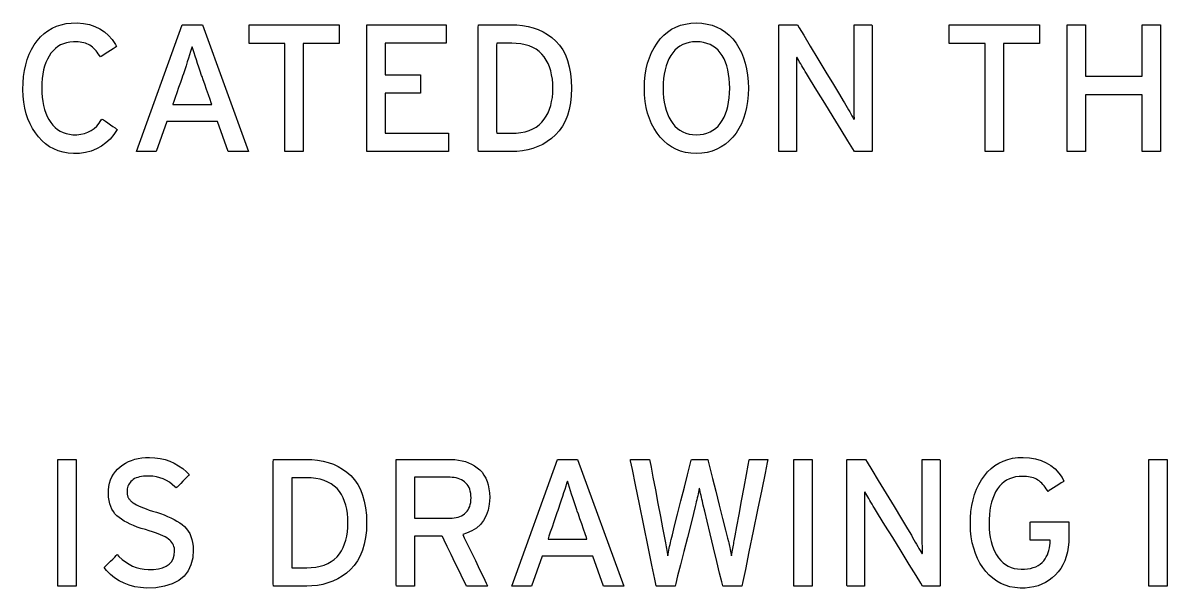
# Model space of a CAD drawing. Extents: x 1 to 47.7, y 0.2 to 33.3.
# Drawn here: x 2.216 to 4.583, y 26.746 to 27.917 of the extents above; entities that cross this region are included whole.
import ezdxf

# ---------------------------------------------------------------- set-up
doc = ezdxf.new("R2010")
doc.units = 0
doc.header["$MEASUREMENT"] = 0
doc.layers.add('4_0_____DWG', color=7, linetype='CONTINUOUS')

msp = doc.modelspace()

# ---------------------------------------------------------------- linework, layer by layer
at = {"layer": '4_0_____DWG'}
for points in [[(2.4106, 27.6959), (2.4037, 27.6853), (2.3961, 27.6759), (2.3876, 27.6678), (2.3783, 27.661), (2.3681, 27.6554), (2.3572, 27.6511), (2.3454, 27.648), (2.3329, 27.6463), (2.3201, 27.6459), (2.3091, 27.6468), (2.2987, 27.6487), (2.2889, 27.6516), (2.2796, 27.6554), (2.2709, 27.6601), (2.2627, 27.6658), (2.2552, 27.6725), (2.2481, 27.6802), (2.2416, 27.6886), (2.2357, 27.6976), (2.2306, 27.7072), (2.2262, 27.7175), (2.2226, 27.7284), (2.2197, 27.74), (2.2176, 27.7522), (2.2162, 27.765), (2.2156, 27.7785), (2.2159, 27.7922), (2.217, 27.8053), (2.2188, 27.8178), (2.2214, 27.8297), (2.2247, 27.8409), (2.2288, 27.8515), (2.2336, 27.8615), (2.2392, 27.8709), (2.2455, 27.8796), (2.2523, 27.8875), (2.2596, 27.8944), (2.2675, 27.9004), (2.276, 27.9055), (2.2851, 27.9096), (2.2947, 27.9128), (2.3049, 27.915), (2.3156, 27.9163), (2.3278, 27.9165), (2.341, 27.9153), (2.3533, 27.9129), (2.3647, 27.9093), (2.3751, 27.9043), (2.3846, 27.8981), (2.3931, 27.8907), (2.4006, 27.882), (2.4072, 27.872), (2.4091, 27.8673), (2.4066, 27.8657), (2.4024, 27.863), (2.3971, 27.8596), (2.3913, 27.8559), (2.3857, 27.8522), (2.3809, 27.8491), (2.3774, 27.8469), (2.3759, 27.8459), (2.3739, 27.849), (2.3717, 27.8524), (2.3694, 27.8556), (2.367, 27.8585), (2.3646, 27.8613), (2.3621, 27.8638), (2.3596, 27.8661), (2.357, 27.8683), (2.3543, 27.8701), (2.3514, 27.8717), (2.3482, 27.8731), (2.3449, 27.8743), (2.3414, 27.8753), (2.3378, 27.8761), (2.3339, 27.8767), (2.3299, 27.8772), (2.3257, 27.8774), (2.3201, 27.8773), (2.3128, 27.8767), (2.306, 27.8753), (2.2996, 27.8734), (2.2936, 27.8708), (2.288, 27.8675), (2.2829, 27.8636), (2.2781, 27.859), (2.2738, 27.8538), (2.2699, 27.8479), (2.2664, 27.8414), (2.2633, 27.8344), (2.2607, 27.8269), (2.2586, 27.819), (2.2569, 27.8105), (2.2557, 27.8015), (2.255, 27.792), (2.2547, 27.782), (2.2549, 27.772), (2.2556, 27.7625), (2.2567, 27.7536), (2.2583, 27.7451), (2.2604, 27.7371), (2.2629, 27.7297), (2.2659, 27.7227), (2.2694, 27.7162), (2.2733, 27.7102), (2.2775, 27.7046), (2.2822, 27.6997), (2.2873, 27.6955), (2.2928, 27.6921), (2.2987, 27.6893), (2.3051, 27.6872), (2.3119, 27.6858), (2.3191, 27.685), (2.3271, 27.685), (2.3353, 27.6859), (2.343, 27.6876), (2.3502, 27.6901), (2.3568, 27.6935), (2.3629, 27.6978), (2.3684, 27.7029), (2.3734, 27.7089), (2.3779, 27.7158), (2.3796, 27.7174), (2.3823, 27.7155), (2.3864, 27.7127), (2.3914, 27.7092), (2.3968, 27.7055), (2.402, 27.7019), (2.4064, 27.6989), (2.4095, 27.6967)], [(3.7168, 27.7813), (3.7164, 27.7673), (3.7151, 27.754), (3.7131, 27.7414), (3.7103, 27.7294), (3.7067, 27.7182), (3.7024, 27.7076), (3.6973, 27.6977), (3.6914, 27.6884), (3.6846, 27.6798), (3.6772, 27.672), (3.6693, 27.6652), (3.6607, 27.6595), (3.6515, 27.6547), (3.6418, 27.651), (3.6315, 27.6482), (3.6205, 27.6465), (3.609, 27.6458), (3.5976, 27.6465), (3.5868, 27.6482), (3.5765, 27.651), (3.5669, 27.6547), (3.5579, 27.6595), (3.5494, 27.6652), (3.5416, 27.672), (3.5344, 27.6798), (3.5277, 27.6884), (3.5216, 27.6977), (3.5164, 27.7076), (3.5119, 27.7182), (3.5082, 27.7294), (3.5054, 27.7414), (3.5033, 27.754), (3.502, 27.7673), (3.5015, 27.7813), (3.502, 27.7952), (3.5033, 27.8086), (3.5054, 27.8212), (3.5082, 27.8332), (3.5119, 27.8445), (3.5164, 27.8552), (3.5216, 27.8652), (3.5277, 27.8746), (3.5344, 27.8832), (3.5416, 27.8909), (3.5494, 27.8976), (3.5579, 27.9032), (3.5669, 27.9079), (3.5765, 27.9116), (3.5868, 27.9142), (3.5976, 27.9159), (3.609, 27.9166), (3.6205, 27.9159), (3.6315, 27.9142), (3.6418, 27.9116), (3.6515, 27.9079), (3.6607, 27.9032), (3.6693, 27.8976), (3.6772, 27.8909), (3.6846, 27.8832), (3.6914, 27.8746), (3.6973, 27.8652), (3.7024, 27.8552), (3.7067, 27.8445), (3.7103, 27.8332), (3.7131, 27.8212), (3.7151, 27.8086), (3.7164, 27.7952)], [(3.351, 27.7812), (3.3503, 27.7654), (3.3487, 27.7507), (3.346, 27.737), (3.3424, 27.7244), (3.3378, 27.7128), (3.3321, 27.7023), (3.3255, 27.6928), (3.3179, 27.6844), (3.3094, 27.677), (3.3005, 27.6706), (3.2911, 27.665), (3.2813, 27.6603), (3.271, 27.6565), (3.2603, 27.6536), (3.2491, 27.6515), (3.2375, 27.6503), (3.2271, 27.65), (3.2237, 27.65), (3.216, 27.65), (3.2054, 27.65), (3.1934, 27.65), (3.1812, 27.65), (3.1704, 27.65), (3.1622, 27.65), (3.1581, 27.65), (3.1579, 27.6553), (3.1579, 27.6781), (3.1579, 27.7141), (3.1579, 27.7579), (3.1579, 27.8044), (3.1579, 27.8483), (3.1579, 27.8842), (3.1579, 27.907), (3.1581, 27.9124), (3.1622, 27.9124), (3.1704, 27.9124), (3.1812, 27.9124), (3.1934, 27.9124), (3.2054, 27.9124), (3.216, 27.9124), (3.2237, 27.9124), (3.2271, 27.9124), (3.2377, 27.9122), (3.2495, 27.9111), (3.2608, 27.9091), (3.2717, 27.9063), (3.282, 27.9026), (3.2919, 27.898), (3.3013, 27.8925), (3.3102, 27.8862), (3.3185, 27.8788), (3.326, 27.8704), (3.3325, 27.8608), (3.338, 27.8502), (3.3426, 27.8385), (3.3461, 27.8258), (3.3487, 27.812), (3.3504, 27.7971)], [(3.9364, 27.65), (3.9327, 27.656), (3.9228, 27.672), (3.9086, 27.6951), (3.8919, 27.7222), (3.8746, 27.7504), (3.8584, 27.7766), (3.8453, 27.798), (3.837, 27.8114), (3.8344, 27.8158), (3.8319, 27.8199), (3.8295, 27.8239), (3.8272, 27.8277), (3.825, 27.8315), (3.8228, 27.8352), (3.8208, 27.8387), (3.8188, 27.8421), (3.8169, 27.8454), (3.8161, 27.8433), (3.8161, 27.837), (3.8161, 27.8304), (3.8161, 27.8237), (3.8162, 27.8168), (3.8162, 27.8097), (3.8163, 27.8024), (3.8164, 27.7949), (3.8164, 27.7871), (3.8164, 27.7823), (3.8164, 27.7701), (3.8164, 27.7517), (3.8164, 27.7297), (3.8164, 27.7063), (3.8164, 27.6843), (3.8164, 27.6659), (3.8164, 27.6537), (3.8164, 27.65), (3.8147, 27.65), (3.8108, 27.65), (3.8055, 27.65), (3.7993, 27.65), (3.793, 27.65), (3.7873, 27.65), (3.7827, 27.65), (3.78, 27.65), (3.7795, 27.6518), (3.7795, 27.6688), (3.7795, 27.6998), (3.7795, 27.7399), (3.7795, 27.7844), (3.7795, 27.8286), (3.7795, 27.8677), (3.7795, 27.8969), (3.7795, 27.9116), (3.7802, 27.9124), (3.7834, 27.9124), (3.7885, 27.9124), (3.7946, 27.9124), (3.8013, 27.9124), (3.8077, 27.9124), (3.8131, 27.9124), (3.8169, 27.9124), (3.8183, 27.9124), (3.8218, 27.9065), (3.8313, 27.8909), (3.8448, 27.8685), (3.8607, 27.8421), (3.8772, 27.8147), (3.8927, 27.7892), (3.9052, 27.7684), (3.9131, 27.7553), (3.9158, 27.7508), (3.9186, 27.7459), (3.9213, 27.7412), (3.9239, 27.7367), (3.9264, 27.7323), (3.9288, 27.7281), (3.9311, 27.7241), (3.9332, 27.7202), (3.9352, 27.7165), (3.936, 27.7187), (3.9359, 27.7252), (3.9359, 27.7318), (3.9358, 27.7387), (3.9358, 27.7458), (3.9357, 27.753), (3.9357, 27.7604), (3.9357, 27.768), (3.9357, 27.7758), (3.9357, 27.7806), (3.9357, 27.7928), (3.9357, 27.8111), (3.9357, 27.8331), (3.9357, 27.8563), (3.9357, 27.8783), (3.9357, 27.8965), (3.9357, 27.9087), (3.9357, 27.9124), (3.9374, 27.9124), (3.9413, 27.9124), (3.9466, 27.9124), (3.9528, 27.9124), (3.9591, 27.9124), (3.9649, 27.9124), (3.9695, 27.9124), (3.9722, 27.9124), (3.9726, 27.9105), (3.9726, 27.8935), (3.9726, 27.8626), (3.9726, 27.8225), (3.9726, 27.778), (3.9726, 27.7338), (3.9726, 27.6947), (3.9726, 27.6654), (3.9726, 27.6508), (3.972, 27.65), (3.969, 27.65), (3.9643, 27.65), (3.9585, 27.65), (3.9523, 27.65), (3.9463, 27.65), (3.9412, 27.65), (3.9377, 27.65)], [(2.5854, 27.8078), (2.5825, 27.8164), (2.5797, 27.8247), (2.5771, 27.8326), (2.5746, 27.8402), (2.5723, 27.8475), (2.57, 27.8543), (2.568, 27.8609), (2.566, 27.8671), (2.5643, 27.8635), (2.5624, 27.8571), (2.5604, 27.8504), (2.5582, 27.8433), (2.5558, 27.8358), (2.5533, 27.8279), (2.5505, 27.8196), (2.5477, 27.811), (2.5461, 27.8065), (2.5444, 27.8015), (2.5415, 27.7932), (2.5379, 27.7829), (2.5341, 27.772), (2.5305, 27.7617), (2.5277, 27.7534), (2.5259, 27.7483), (2.5261, 27.7474), (2.5319, 27.7474), (2.5423, 27.7474), (2.5558, 27.7474), (2.5705, 27.7474), (2.5846, 27.7474), (2.5965, 27.7474), (2.6044, 27.7474), (2.6065, 27.7475), (2.6053, 27.7509), (2.6028, 27.7581), (2.5994, 27.7678), (2.5956, 27.7787), (2.5918, 27.7895), (2.5886, 27.7988), (2.5863, 27.8053)], [(3.3122, 27.7812), (3.3119, 27.791), (3.3111, 27.8003), (3.3097, 27.8091), (3.3078, 27.8175), (3.3053, 27.8254), (3.3022, 27.8327), (3.2986, 27.8396), (3.2945, 27.846), (3.2897, 27.852), (3.2841, 27.8572), (3.2778, 27.8618), (3.2708, 27.8656), (3.2632, 27.8688), (3.2548, 27.8712), (3.2458, 27.8729), (3.236, 27.874), (3.2271, 27.8743), (3.2256, 27.8743), (3.2221, 27.8743), (3.2173, 27.8743), (3.2119, 27.8743), (3.2064, 27.8743), (3.2016, 27.8743), (3.1979, 27.8743), (3.196, 27.8743), (3.1959, 27.8705), (3.1959, 27.8543), (3.1959, 27.8288), (3.1959, 27.7977), (3.1959, 27.7647), (3.1959, 27.7336), (3.1959, 27.708), (3.1959, 27.6918), (3.196, 27.6881), (3.1979, 27.6881), (3.2016, 27.6881), (3.2064, 27.6881), (3.2119, 27.6881), (3.2173, 27.6881), (3.2221, 27.6881), (3.2256, 27.6881), (3.2271, 27.6881), (3.236, 27.6884), (3.2458, 27.6895), (3.2548, 27.6912), (3.2632, 27.6937), (3.2708, 27.6969), (3.2778, 27.7009), (3.2841, 27.7055), (3.2897, 27.7109), (3.2945, 27.7169), (3.2986, 27.7233), (3.3022, 27.7301), (3.3053, 27.7375), (3.3078, 27.7453), (3.3097, 27.7535), (3.3111, 27.7623), (3.3119, 27.7715)], [(3.6781, 27.7813), (3.6778, 27.7916), (3.6771, 27.8014), (3.6759, 27.8106), (3.6742, 27.8193), (3.672, 27.8275), (3.6694, 27.8351), (3.6663, 27.8422), (3.6626, 27.8488), (3.6585, 27.8548), (3.6539, 27.86), (3.6489, 27.8646), (3.6434, 27.8684), (3.6374, 27.8716), (3.631, 27.8741), (3.6241, 27.8759), (3.6168, 27.877), (3.609, 27.8774), (3.6014, 27.877), (3.5942, 27.8759), (3.5874, 27.8741), (3.5811, 27.8716), (3.5752, 27.8684), (3.5698, 27.8646), (3.5648, 27.86), (3.5602, 27.8548), (3.5561, 27.8488), (3.5524, 27.8422), (3.5492, 27.8351), (3.5465, 27.8275), (3.5443, 27.8193), (3.5425, 27.8106), (3.5413, 27.8014), (3.5406, 27.7916), (3.5403, 27.7813), (3.5406, 27.7711), (3.5413, 27.7614), (3.5425, 27.7523), (3.5443, 27.7437), (3.5465, 27.7356), (3.5492, 27.728), (3.5524, 27.721), (3.5561, 27.7144), (3.5602, 27.7083), (3.5648, 27.7029), (3.5698, 27.6981), (3.5752, 27.6941), (3.5811, 27.6908), (3.5874, 27.6882), (3.5942, 27.6864), (3.6014, 27.6853), (3.609, 27.6849), (3.6168, 27.6853), (3.6241, 27.6864), (3.631, 27.6882), (3.6374, 27.6908), (3.6434, 27.6941), (3.6489, 27.6981), (3.6539, 27.7029), (3.6585, 27.7083), (3.6626, 27.7144), (3.6663, 27.721), (3.6694, 27.728), (3.672, 27.7356), (3.6742, 27.7437), (3.6759, 27.7523), (3.6771, 27.7614), (3.6778, 27.7711)], [(2.568, 26.8253), (2.567, 26.8088), (2.5634, 26.7941), (2.5574, 26.7814), (2.549, 26.7707), (2.5381, 26.7618), (2.5247, 26.7549), (2.5088, 26.7499), (2.4905, 26.7468), (2.4714, 26.7459), (2.4589, 26.7469), (2.447, 26.7489), (2.4357, 26.7519), (2.425, 26.756), (2.4149, 26.7611), (2.4054, 26.7672), (2.3966, 26.7744), (2.3883, 26.7826), (2.3836, 26.7883), (2.3853, 26.79), (2.3884, 26.7931), (2.3924, 26.7971), (2.397, 26.8017), (2.4016, 26.8062), (2.4057, 26.8103), (2.4088, 26.8135), (2.4106, 26.8152), (2.4144, 26.8115), (2.4211, 26.8054), (2.428, 26.8), (2.4352, 26.7954), (2.4426, 26.7916), (2.4503, 26.7886), (2.4582, 26.7864), (2.4664, 26.7849), (2.4749, 26.7842), (2.4856, 26.7845), (2.4959, 26.7857), (2.5048, 26.788), (2.5123, 26.7912), (2.5185, 26.7954), (2.5233, 26.8006), (2.5268, 26.8068), (2.5289, 26.8139), (2.5296, 26.8221), (2.5295, 26.8257), (2.529, 26.8289), (2.5282, 26.832), (2.5271, 26.8349), (2.5257, 26.8377), (2.524, 26.8404), (2.5219, 26.8429), (2.5195, 26.8453), (2.5168, 26.8476), (2.5135, 26.8498), (2.5097, 26.852), (2.5054, 26.8542), (2.5007, 26.8564), (2.4955, 26.8585), (2.4897, 26.8606), (2.4835, 26.8627), (2.4769, 26.8648), (2.4691, 26.867), (2.4605, 26.8696), (2.4524, 26.8724), (2.4448, 26.8753), (2.4378, 26.8784), (2.4312, 26.8816), (2.4252, 26.8849), (2.4197, 26.8884), (2.4147, 26.892), (2.4102, 26.8957), (2.4062, 26.8998), (2.4028, 26.9043), (2.3998, 26.9093), (2.3974, 26.9148), (2.3954, 26.9207), (2.394, 26.9271), (2.3931, 26.934), (2.3927, 26.9413), (2.3929, 26.949), (2.3937, 26.9563), (2.3951, 26.9633), (2.3972, 26.9699), (2.3999, 26.9761), (2.4032, 26.9819), (2.4071, 26.9874), (2.4116, 26.9924), (2.4168, 26.9971), (2.4222, 27.0012), (2.4279, 27.0048), (2.434, 27.0079), (2.4404, 27.0105), (2.4471, 27.0127), (2.4542, 27.0144), (2.4616, 27.0156), (2.4693, 27.0163), (2.4776, 27.0166), (2.4888, 27.016), (2.4995, 27.0144), (2.5098, 27.012), (2.5196, 27.0087), (2.5289, 27.0045), (2.5378, 26.9994), (2.5463, 26.9934), (2.5543, 26.9865), (2.5596, 26.9809), (2.5582, 26.9794), (2.5552, 26.9763), (2.5513, 26.9722), (2.5468, 26.9676), (2.5422, 26.9629), (2.5381, 26.9586), (2.5349, 26.9552), (2.533, 26.9533), (2.5302, 26.9557), (2.5247, 26.9607), (2.5188, 26.9652), (2.5126, 26.9689), (2.506, 26.9721), (2.4991, 26.9745), (2.4918, 26.9764), (2.4842, 26.9776), (2.4762, 26.9781), (2.4702, 26.978), (2.4655, 26.9777), (2.4612, 26.9771), (2.4571, 26.9764), (2.4534, 26.9753), (2.4499, 26.9741), (2.4468, 26.9727), (2.444, 26.971), (2.4415, 26.9691), (2.4393, 26.9669), (2.4374, 26.9646), (2.4357, 26.9622), (2.4343, 26.9597), (2.4331, 26.9571), (2.4322, 26.9543), (2.4316, 26.9514), (2.4312, 26.9485), (2.4311, 26.9454), (2.4311, 26.9439), (2.4312, 26.9424), (2.4314, 26.941), (2.4316, 26.9396), (2.4319, 26.9383), (2.4322, 26.937), (2.4327, 26.9358), (2.4331, 26.9346), (2.4337, 26.9335), (2.4343, 26.9322), (2.4351, 26.931), (2.4359, 26.9298), (2.4369, 26.9286), (2.438, 26.9274), (2.4391, 26.9262), (2.4404, 26.9251), (2.4418, 26.9239), (2.4438, 26.9224), (2.447, 26.9204), (2.4508, 26.9183), (2.455, 26.9162), (2.4598, 26.9141), (2.465, 26.9119), (2.4708, 26.9098), (2.4771, 26.9076), (2.4839, 26.9054), (2.4919, 26.903), (2.5001, 26.9003), (2.5078, 26.8975), (2.5151, 26.8945), (2.522, 26.8914), (2.5285, 26.8881), (2.5345, 26.8847), (2.5401, 26.8811), (2.5453, 26.8774), (2.55, 26.8734), (2.5541, 26.869), (2.5578, 26.8641), (2.5608, 26.8588), (2.5634, 26.853), (2.5653, 26.8468), (2.5668, 26.8401), (2.5677, 26.8329)], [(4.3801, 26.8527), (4.3796, 26.8414), (4.3785, 26.8308), (4.3768, 26.8207), (4.3743, 26.8113), (4.3712, 26.8025), (4.3674, 26.7942), (4.3629, 26.7866), (4.3578, 26.7796), (4.3519, 26.7731), (4.3456, 26.7673), (4.3389, 26.7621), (4.3317, 26.7576), (4.3241, 26.7539), (4.3161, 26.7509), (4.3076, 26.7485), (4.2987, 26.7469), (4.2894, 26.746), (4.2791, 26.7459), (4.2683, 26.747), (4.258, 26.7489), (4.2483, 26.7518), (4.2392, 26.7557), (4.2306, 26.7605), (4.2226, 26.7662), (4.2151, 26.7729), (4.2082, 26.7805), (4.2017, 26.7889), (4.1959, 26.7978), (4.1908, 26.8074), (4.1865, 26.8176), (4.1829, 26.8284), (4.1801, 26.8399), (4.178, 26.852), (4.1766, 26.8647), (4.176, 26.878), (4.1762, 26.8916), (4.1772, 26.9046), (4.179, 26.917), (4.1815, 26.9288), (4.1847, 26.94), (4.1887, 26.9506), (4.1934, 26.9606), (4.1989, 26.9699), (4.2051, 26.9786), (4.2117, 26.9866), (4.2189, 26.9936), (4.2267, 26.9997), (4.235, 27.0048), (4.2439, 27.009), (4.2534, 27.0123), (4.2634, 27.0147), (4.2739, 27.0161), (4.2854, 27.0166), (4.2987, 27.0157), (4.3111, 27.0136), (4.3226, 27.0102), (4.3331, 27.0056), (4.3427, 26.9997), (4.3513, 26.9926), (4.359, 26.9842), (4.3658, 26.9747), (4.3696, 26.9675), (4.3677, 26.9662), (4.364, 26.9639), (4.3591, 26.9607), (4.3535, 26.9571), (4.3479, 26.9535), (4.3428, 26.9503), (4.3389, 26.9478), (4.3367, 26.9463), (4.3353, 26.9481), (4.3331, 26.9515), (4.3308, 26.9548), (4.3285, 26.9578), (4.3261, 26.9606), (4.3236, 26.9632), (4.321, 26.9656), (4.3184, 26.9678), (4.3157, 26.9697), (4.3129, 26.9714), (4.3099, 26.9728), (4.3067, 26.974), (4.3033, 26.975), (4.2997, 26.9759), (4.296, 26.9765), (4.2921, 26.977), (4.288, 26.9773), (4.2838, 26.9774), (4.2767, 26.9771), (4.2697, 26.9761), (4.2631, 26.9745), (4.2569, 26.9722), (4.2511, 26.9693), (4.2458, 26.9658), (4.2408, 26.9616), (4.2362, 26.9568), (4.2321, 26.9514), (4.2283, 26.9452), (4.225, 26.9386), (4.2222, 26.9315), (4.2198, 26.9239), (4.2179, 26.9158), (4.2164, 26.9071), (4.2154, 26.898), (4.2148, 26.8884), (4.2147, 26.8784), (4.2151, 26.8687), (4.2159, 26.8595), (4.2172, 26.8508), (4.2189, 26.8425), (4.2211, 26.8348), (4.2237, 26.8275), (4.2269, 26.8208), (4.2304, 26.8145), (4.2344, 26.8086), (4.2388, 26.8032), (4.2436, 26.7986), (4.2488, 26.7946), (4.2544, 26.7913), (4.2604, 26.7887), (4.2668, 26.7868), (4.2737, 26.7855), (4.2809, 26.785), (4.288, 26.7851), (4.2945, 26.7858), (4.3005, 26.7868), (4.3062, 26.7884), (4.3113, 26.7903), (4.3161, 26.7927), (4.3204, 26.7956), (4.3243, 26.7988), (4.3277, 26.8026), (4.3306, 26.8066), (4.3331, 26.8107), (4.3353, 26.815), (4.3371, 26.8195), (4.3386, 26.8241), (4.3398, 26.829), (4.3406, 26.8339), (4.3411, 26.8391), (4.3413, 26.8441), (4.3413, 26.8442), (4.3413, 26.8443), (4.3413, 26.8444), (4.3413, 26.8446), (4.3413, 26.8448), (4.3413, 26.845), (4.3413, 26.8451), (4.3413, 26.8452), (4.3412, 26.8452), (4.339, 26.8452), (4.3346, 26.8452), (4.3286, 26.8452), (4.3217, 26.8452), (4.3147, 26.8452), (4.3083, 26.8452), (4.3032, 26.8452), (4.3002, 26.8452), (4.2997, 26.8455), (4.2997, 26.8479), (4.2997, 26.8522), (4.2997, 26.8579), (4.2997, 26.8642), (4.2997, 26.8705), (4.2997, 26.8761), (4.2997, 26.8804), (4.2997, 26.8827), (4.3009, 26.8829), (4.3069, 26.8829), (4.3168, 26.8829), (4.3293, 26.8829), (4.3428, 26.8829), (4.3561, 26.8829), (4.3676, 26.8829), (4.3761, 26.8829), (4.3799, 26.8829), (4.3801, 26.8822), (4.3801, 26.8796), (4.3801, 26.8756), (4.3801, 26.8708), (4.3801, 26.8657), (4.3801, 26.8608), (4.3801, 26.8567), (4.3801, 26.8538)], [(2.9269, 26.8812), (2.9263, 26.8654), (2.9246, 26.8507), (2.922, 26.837), (2.9183, 26.8244), (2.9137, 26.8128), (2.9081, 26.8023), (2.9014, 26.7928), (2.8938, 26.7844), (2.8854, 26.777), (2.8764, 26.7706), (2.867, 26.765), (2.8572, 26.7603), (2.8469, 26.7565), (2.8362, 26.7536), (2.825, 26.7515), (2.8134, 26.7503), (2.803, 26.75), (2.7996, 26.75), (2.7919, 26.75), (2.7814, 26.75), (2.7693, 26.75), (2.7572, 26.75), (2.7463, 26.75), (2.7381, 26.75), (2.734, 26.75), (2.7338, 26.7553), (2.7338, 26.7781), (2.7338, 26.8141), (2.7338, 26.8579), (2.7338, 26.9044), (2.7338, 26.9483), (2.7338, 26.9842), (2.7338, 27.007), (2.734, 27.0124), (2.7381, 27.0124), (2.7463, 27.0124), (2.7572, 27.0124), (2.7693, 27.0124), (2.7814, 27.0124), (2.7919, 27.0124), (2.7996, 27.0124), (2.803, 27.0124), (2.8136, 27.0122), (2.8254, 27.0111), (2.8368, 27.0091), (2.8476, 27.0063), (2.858, 27.0026), (2.8678, 26.998), (2.8772, 26.9925), (2.8861, 26.9862), (2.8945, 26.9788), (2.9019, 26.9704), (2.9084, 26.9608), (2.9139, 26.9502), (2.9185, 26.9386), (2.9221, 26.9258), (2.9247, 26.912), (2.9263, 26.8971)], [(3.1815, 26.9339), (3.1805, 26.92), (3.1781, 26.9074), (3.1742, 26.8961), (3.1689, 26.8862), (3.1622, 26.8775), (3.154, 26.8702), (3.1443, 26.8642), (3.1333, 26.8595), (3.1257, 26.8567), (3.1289, 26.8501), (3.135, 26.8375), (3.143, 26.8211), (3.1518, 26.8028), (3.1607, 26.7845), (3.1685, 26.7684), (3.1743, 26.7563), (3.1772, 26.7503), (3.1765, 26.75), (3.1728, 26.75), (3.167, 26.75), (3.1599, 26.75), (3.1523, 26.75), (3.145, 26.75), (3.1389, 26.75), (3.1348, 26.75), (3.1334, 26.75), (3.1312, 26.7545), (3.126, 26.7653), (3.1187, 26.7804), (3.1102, 26.7978), (3.1016, 26.8157), (3.0936, 26.8321), (3.0873, 26.845), (3.0836, 26.8526), (3.0826, 26.8538), (3.0787, 26.8538), (3.0718, 26.8538), (3.0628, 26.8538), (3.053, 26.8538), (3.0433, 26.8538), (3.0348, 26.8538), (3.0286, 26.8538), (3.0257, 26.8538), (3.0256, 26.8512), (3.0256, 26.842), (3.0256, 26.8279), (3.0256, 26.8109), (3.0256, 26.7929), (3.0256, 26.7759), (3.0256, 26.7619), (3.0256, 26.7526), (3.0256, 26.75), (3.0237, 26.75), (3.0197, 26.75), (3.0142, 26.75), (3.0078, 26.75), (3.0014, 26.75), (2.9956, 26.75), (2.9911, 26.75), (2.9886, 26.75), (2.9883, 26.753), (2.9883, 26.7722), (2.9883, 26.8049), (2.9883, 26.8463), (2.9883, 26.8915), (2.9883, 26.9356), (2.9883, 26.9737), (2.9883, 27.0009), (2.9883, 27.0123), (2.9918, 27.0124), (3.0022, 27.0124), (3.0177, 27.0124), (3.0361, 27.0124), (3.0554, 27.0124), (3.0734, 27.0124), (3.0882, 27.0124), (3.0975, 27.0124), (3.1019, 27.0124), (3.1097, 27.012), (3.1172, 27.0111), (3.1243, 27.0097), (3.1312, 27.0078), (3.1377, 27.0054), (3.144, 27.0025), (3.1499, 26.9991), (3.1556, 26.9952), (3.1609, 26.9908), (3.1656, 26.9857), (3.1697, 26.98), (3.1733, 26.9738), (3.1761, 26.967), (3.1784, 26.9596), (3.18, 26.9516), (3.1811, 26.9431)], [(3.7035, 26.75), (3.7021, 26.75), (3.6983, 26.75), (3.6928, 26.75), (3.6863, 26.75), (3.6795, 26.75), (3.6732, 26.75), (3.668, 26.75), (3.6647, 26.75), (3.6637, 26.7503), (3.6616, 26.7587), (3.6573, 26.7768), (3.6514, 26.8013), (3.6446, 26.8294), (3.6377, 26.8581), (3.6314, 26.8843), (3.6264, 26.9051), (3.6234, 26.9174), (3.6225, 26.9214), (3.6215, 26.9257), (3.6205, 26.9299), (3.6196, 26.934), (3.6187, 26.938), (3.6179, 26.9419), (3.6171, 26.9457), (3.6164, 26.9494), (3.6157, 26.953), (3.615, 26.9521), (3.6142, 26.9485), (3.6134, 26.9447), (3.6126, 26.9409), (3.6118, 26.937), (3.6109, 26.9329), (3.61, 26.9288), (3.609, 26.9246), (3.6081, 26.9202), (3.6068, 26.9151), (3.6031, 26.9003), (3.5974, 26.8778), (3.5905, 26.8507), (3.5832, 26.8219), (3.5763, 26.7944), (3.5704, 26.7713), (3.5664, 26.7555), (3.5651, 26.75), (3.5635, 26.75), (3.5597, 26.75), (3.5542, 26.75), (3.5478, 26.75), (3.5412, 26.75), (3.535, 26.75), (3.53, 26.75), (3.5268, 26.75), (3.5259, 26.7507), (3.5231, 26.7647), (3.5172, 26.7932), (3.5094, 26.8316), (3.5005, 26.8753), (3.4915, 26.9196), (3.4833, 26.9598), (3.4769, 26.9914), (3.4731, 27.0097), (3.4729, 27.0124), (3.4756, 27.0124), (3.4803, 27.0124), (3.4863, 27.0124), (3.493, 27.0124), (3.4996, 27.0124), (3.5055, 27.0124), (3.5099, 27.0124), (3.5122, 27.0124), (3.5129, 27.0095), (3.5154, 26.9964), (3.5193, 26.9754), (3.5243, 26.9494), (3.5296, 26.9213), (3.5348, 26.894), (3.5393, 26.8705), (3.5425, 26.8538), (3.5438, 26.8466), (3.5445, 26.8432), (3.5452, 26.8394), (3.5459, 26.8355), (3.5466, 26.8316), (3.5473, 26.8277), (3.5479, 26.8238), (3.5485, 26.8198), (3.5492, 26.8157), (3.5498, 26.8125), (3.5506, 26.8165), (3.5514, 26.8205), (3.5522, 26.8244), (3.553, 26.8283), (3.5538, 26.8322), (3.5546, 26.836), (3.5554, 26.8398), (3.5562, 26.8436), (3.557, 26.8468), (3.5594, 26.8562), (3.564, 26.8747), (3.5703, 26.8993), (3.5773, 26.927), (3.5844, 26.955), (3.5908, 26.9803), (3.5958, 26.9999), (3.5986, 27.011), (3.5993, 27.0124), (3.6016, 27.0124), (3.6057, 27.0124), (3.6109, 27.0124), (3.6165, 27.0124), (3.6222, 27.0124), (3.6271, 27.0124), (3.6307, 27.0124), (3.6325, 27.0124), (3.6335, 27.009), (3.637, 26.9951), (3.6425, 26.9732), (3.6492, 26.9464), (3.6564, 26.9176), (3.6634, 26.8898), (3.6694, 26.866), (3.6736, 26.8492), (3.6753, 26.8425), (3.676, 26.8396), (3.6768, 26.8363), (3.6776, 26.833), (3.6783, 26.8297), (3.679, 26.8262), (3.6797, 26.8226), (3.6805, 26.819), (3.6811, 26.8153), (3.6818, 26.8127), (3.6826, 26.8167), (3.6833, 26.8206), (3.684, 26.8243), (3.6846, 26.8279), (3.6852, 26.8314), (3.6858, 26.8347), (3.6863, 26.8379), (3.6867, 26.841), (3.6872, 26.8438), (3.6891, 26.8539), (3.6927, 26.8732), (3.6975, 26.8985), (3.7028, 26.9269), (3.7081, 26.9553), (3.713, 26.9809), (3.7166, 27.0005), (3.7187, 27.0113), (3.7193, 27.0124), (3.7221, 27.0124), (3.7268, 27.0124), (3.7327, 27.0124), (3.7392, 27.0124), (3.7456, 27.0124), (3.7511, 27.0124), (3.7552, 27.0124), (3.7571, 27.0124), (3.7559, 27.0064), (3.7514, 26.9842), (3.7444, 26.9499), (3.7358, 26.9081), (3.7267, 26.8636), (3.718, 26.8208), (3.7106, 26.7846), (3.7054, 26.7594)], [(4.0772, 26.75), (4.0735, 26.756), (4.0636, 26.772), (4.0495, 26.7951), (4.0328, 26.8222), (4.0154, 26.8504), (3.9993, 26.8766), (3.9861, 26.898), (3.9778, 26.9114), (3.9752, 26.9158), (3.9727, 26.9199), (3.9703, 26.9239), (3.968, 26.9277), (3.9658, 26.9315), (3.9637, 26.9352), (3.9616, 26.9387), (3.9596, 26.9421), (3.9577, 26.9454), (3.9569, 26.9433), (3.9569, 26.937), (3.9569, 26.9305), (3.957, 26.9237), (3.957, 26.9168), (3.957, 26.9097), (3.9571, 26.9024), (3.9572, 26.8949), (3.9572, 26.8871), (3.9573, 26.8823), (3.9573, 26.8701), (3.9573, 26.8517), (3.9573, 26.8297), (3.9573, 26.8063), (3.9573, 26.7843), (3.9573, 26.7659), (3.9573, 26.7537), (3.9572, 26.75), (3.9555, 26.75), (3.9517, 26.75), (3.9463, 26.75), (3.9402, 26.75), (3.9338, 26.75), (3.9281, 26.75), (3.9235, 26.75), (3.9208, 26.75), (3.9203, 26.7518), (3.9203, 26.7688), (3.9203, 26.7998), (3.9203, 26.8399), (3.9203, 26.8844), (3.9203, 26.9286), (3.9203, 26.9677), (3.9203, 26.9969), (3.9203, 27.0116), (3.9211, 27.0124), (3.9242, 27.0124), (3.9293, 27.0124), (3.9355, 27.0124), (3.9421, 27.0124), (3.9485, 27.0124), (3.9539, 27.0124), (3.9577, 27.0124), (3.9591, 27.0124), (3.9627, 27.0065), (3.9721, 26.9909), (3.9856, 26.9685), (4.0015, 26.9421), (4.0181, 26.9147), (4.0335, 26.8892), (4.046, 26.8684), (4.0539, 26.8553), (4.0566, 26.8508), (4.0594, 26.8459), (4.0621, 26.8412), (4.0648, 26.8367), (4.0672, 26.8323), (4.0696, 26.8281), (4.0719, 26.8241), (4.074, 26.8202), (4.076, 26.8166), (4.0768, 26.8187), (4.0767, 26.8252), (4.0767, 26.8318), (4.0766, 26.8387), (4.0766, 26.8458), (4.0765, 26.853), (4.0765, 26.8604), (4.0765, 26.868), (4.0765, 26.8758), (4.0765, 26.8806), (4.0765, 26.8928), (4.0765, 26.9111), (4.0765, 26.9331), (4.0765, 26.9563), (4.0765, 26.9783), (4.0765, 26.9966), (4.0765, 27.0087), (4.0765, 27.0124), (4.0782, 27.0124), (4.0821, 27.0124), (4.0875, 27.0124), (4.0936, 27.0124), (4.0999, 27.0124), (4.1057, 27.0124), (4.1103, 27.0124), (4.113, 27.0124), (4.1135, 27.0105), (4.1135, 26.9935), (4.1135, 26.9626), (4.1135, 26.9225), (4.1135, 26.878), (4.1135, 26.8338), (4.1135, 26.7947), (4.1135, 26.7654), (4.1135, 26.7508), (4.1128, 26.75), (4.1098, 26.75), (4.1051, 26.75), (4.0993, 26.75), (4.0931, 26.75), (4.0871, 26.75), (4.0821, 26.75), (4.0785, 26.75)], [(2.8881, 26.8812), (2.8879, 26.891), (2.887, 26.9003), (2.8857, 26.9091), (2.8837, 26.9175), (2.8812, 26.9254), (2.8782, 26.9327), (2.8746, 26.9396), (2.8704, 26.946), (2.8656, 26.952), (2.86, 26.9572), (2.8537, 26.9618), (2.8468, 26.9656), (2.8391, 26.9688), (2.8307, 26.9712), (2.8217, 26.9729), (2.8119, 26.974), (2.803, 26.9743), (2.8015, 26.9743), (2.798, 26.9743), (2.7933, 26.9743), (2.7878, 26.9743), (2.7824, 26.9743), (2.7775, 26.9743), (2.7738, 26.9743), (2.7719, 26.9743), (2.7718, 26.9705), (2.7718, 26.9543), (2.7718, 26.9288), (2.7718, 26.8977), (2.7718, 26.8647), (2.7718, 26.8336), (2.7718, 26.808), (2.7718, 26.7918), (2.7719, 26.7881), (2.7738, 26.7881), (2.7775, 26.7881), (2.7824, 26.7881), (2.7878, 26.7881), (2.7933, 26.7881), (2.798, 26.7881), (2.8015, 26.7881), (2.803, 26.7881), (2.8119, 26.7884), (2.8217, 26.7895), (2.8307, 26.7912), (2.8391, 26.7937), (2.8468, 26.7969), (2.8537, 26.8009), (2.86, 26.8055), (2.8656, 26.8109), (2.8704, 26.8169), (2.8746, 26.8233), (2.8782, 26.8301), (2.8812, 26.8375), (2.8837, 26.8453), (2.8857, 26.8535), (2.887, 26.8623), (2.8879, 26.8715)], [(3.143, 26.9328), (3.1428, 26.9377), (3.1422, 26.9422), (3.1414, 26.9465), (3.1402, 26.9505), (3.1387, 26.9541), (3.137, 26.9575), (3.1349, 26.9605), (3.1324, 26.9633), (3.1297, 26.9658), (3.1267, 26.9681), (3.1235, 26.9701), (3.12, 26.9718), (3.1163, 26.9731), (3.1124, 26.9741), (3.1082, 26.9749), (3.1037, 26.9753), (3.0997, 26.9754), (3.096, 26.9754), (3.0878, 26.9754), (3.0765, 26.9754), (3.0636, 26.9754), (3.0506, 26.9754), (3.039, 26.9754), (3.0303, 26.9754), (3.0259, 26.9754), (3.0256, 26.9737), (3.0256, 26.9663), (3.0256, 26.9547), (3.0256, 26.9406), (3.0256, 26.9256), (3.0256, 26.9115), (3.0256, 26.8999), (3.0256, 26.8925), (3.0259, 26.8908), (3.0303, 26.8908), (3.039, 26.8908), (3.0506, 26.8908), (3.0636, 26.8908), (3.0765, 26.8908), (3.0878, 26.8908), (3.096, 26.8908), (3.0997, 26.8908), (3.1037, 26.8909), (3.108, 26.8913), (3.1122, 26.892), (3.1161, 26.893), (3.1197, 26.8942), (3.1232, 26.8958), (3.1264, 26.8977), (3.1294, 26.8999), (3.1321, 26.9023), (3.1346, 26.905), (3.1368, 26.9081), (3.1386, 26.9114), (3.1401, 26.9151), (3.1413, 26.9191), (3.1422, 26.9233), (3.1428, 26.9279)], [(3.3618, 26.9078), (3.3589, 26.9164), (3.3561, 26.9247), (3.3535, 26.9326), (3.351, 26.9402), (3.3486, 26.9475), (3.3464, 26.9543), (3.3443, 26.9609), (3.3424, 26.9671), (3.3407, 26.9635), (3.3388, 26.9571), (3.3368, 26.9504), (3.3345, 26.9433), (3.3322, 26.9358), (3.3296, 26.9279), (3.3269, 26.9197), (3.324, 26.911), (3.3225, 26.9065), (3.3207, 26.9015), (3.3179, 26.8932), (3.3143, 26.8829), (3.3105, 26.872), (3.3069, 26.8617), (3.304, 26.8534), (3.3023, 26.8483), (3.3025, 26.8474), (3.3082, 26.8474), (3.3187, 26.8474), (3.3322, 26.8474), (3.3468, 26.8474), (3.361, 26.8474), (3.3729, 26.8474), (3.3807, 26.8474), (3.3828, 26.8475), (3.3817, 26.8509), (3.3791, 26.8581), (3.3758, 26.8678), (3.372, 26.8787), (3.3682, 26.8895), (3.365, 26.8988), (3.3627, 26.9053)]]:
    msp.add_lwpolyline(points, close=True, dxfattribs=at)
for points in [[(2.6406, 27.65), (2.6186, 27.7123), (2.5135, 27.7123), (2.4917, 27.65), (2.4509, 27.65), (2.5454, 27.9124), (2.5871, 27.9124), (2.6827, 27.65), (2.6406, 27.65)], [(2.7958, 27.8739), (2.7958, 27.65), (2.7578, 27.65), (2.7578, 27.8739), (2.6836, 27.8739), (2.6836, 27.9124), (2.8701, 27.9124), (2.8701, 27.8739), (2.7958, 27.8739)], [(2.9273, 27.65), (2.9273, 27.9124), (3.0911, 27.9124), (3.0911, 27.8743), (2.9654, 27.8743), (2.9654, 27.8091), (3.0384, 27.8091), (3.0384, 27.771), (2.9654, 27.771), (2.9654, 27.6881), (3.0966, 27.6881), (3.0966, 27.65), (2.9273, 27.65)], [(4.2446, 27.8739), (4.2446, 27.65), (4.2065, 27.65), (4.2065, 27.8739), (4.1324, 27.8739), (4.1324, 27.9124), (4.3188, 27.9124), (4.3188, 27.8739), (4.2446, 27.8739)], [(4.5312, 27.65), (4.5312, 27.7677), (4.4141, 27.7677), (4.4141, 27.65), (4.3761, 27.65), (4.3761, 27.9124), (4.4141, 27.9124), (4.4141, 27.8062), (4.5312, 27.8062), (4.5312, 27.9124), (4.5692, 27.9124), (4.5692, 27.65), (4.5312, 27.65)], [(2.2881, 26.75), (2.2881, 27.0124), (2.3262, 27.0124), (2.3262, 26.75), (2.2881, 26.75)], [(3.4169, 26.75), (3.395, 26.8123), (3.2899, 26.8123), (3.2681, 26.75), (3.2272, 26.75), (3.3217, 27.0124), (3.3635, 27.0124), (3.4591, 26.75), (3.4169, 26.75)], [(3.8106, 26.75), (3.8106, 27.0124), (3.8487, 27.0124), (3.8487, 26.75), (3.8106, 26.75)], [(4.5451, 26.75), (4.5451, 27.0124), (4.5831, 27.0124), (4.5831, 26.75), (4.5451, 26.75)]]:
    msp.add_lwpolyline(points, dxfattribs=at)

doc.saveas('drawing.dxf')
